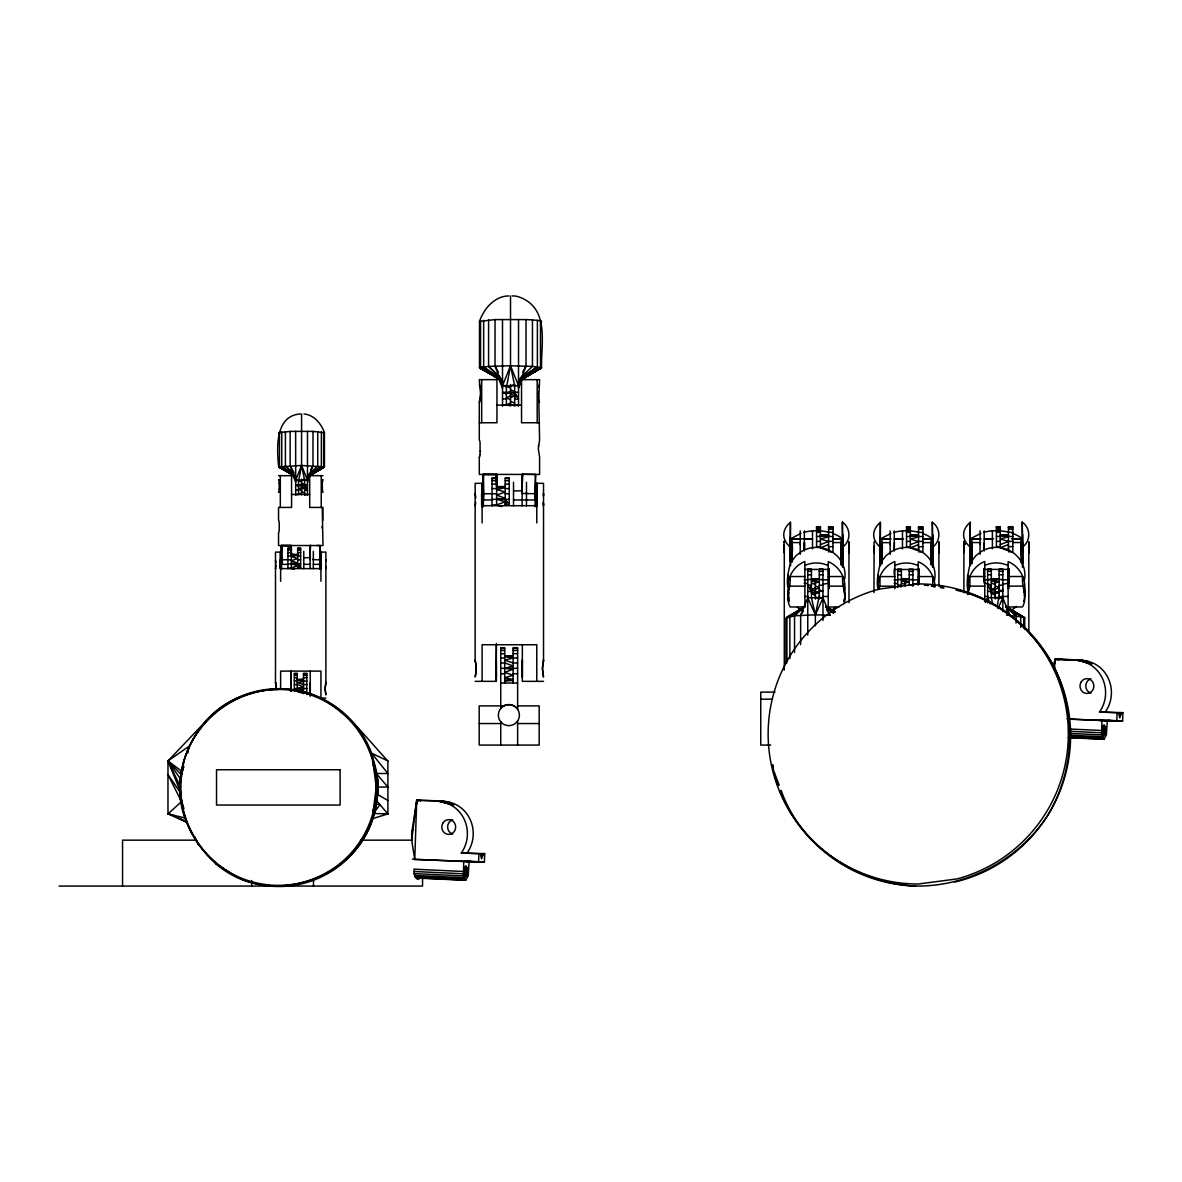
<?xml version="1.0" encoding="UTF-8"?>
<svg xmlns="http://www.w3.org/2000/svg" width="1182" height="1182" viewBox="0 0 1182 1182"><rect width="100%" height="100%" fill="white"/><g stroke="black" fill="none" stroke-linecap="round" stroke-linejoin="round"><path stroke-width="1.5" d="M276.012 565.144L275.509 568.572L275.495 552.112L280.622 552.112L280.622 581.308M280.341 563.991L280.326 566.237M291.127 689.18L291.127 685.944M295.677 485.181L298.514 484.93L298.514 486.349L295.677 484.93M298.514 481.798L301.573 465.442L301.573 413.951M319.687 562.056L319.805 557.416L319.687 563.784M280.622 568.601L320.928 568.601L321.031 563.046M325.892 683.152L325.877 682.28L325.08 688.042L325.877 694.942L325.08 689.18L325.892 683.152L325.892 552.112L320.765 552.112L320.765 568.527M465.649 880.309L463.477 875.906L463.713 861.515L484.428 861.944L484.709 853.655L461.29 853.035A32.003 29.978 89.4 0 0 444.048 802.43L437.813 801.056L453.696 805.09L441.536 801.027L416.729 800.258L411.691 833.103L411.691 840.166L414.749 859.536L484.428 861.944L469.136 861.515L468.19 875.906L465.649 880.309L417.896 878.093M467.644 871.489C464.437 852.045 462.842 890.918 467.644 871.489L463.979 871.326M475.696 502.498L475.164 505.66L475.149 483.335L482.108 483.335L482.108 522.932M481.724 499.439L481.724 502.498M496.366 669.263L496.366 664.875M502.527 392.557L506.384 392.217L506.384 394.123L502.527 392.217M502.498 319.391L502.527 385.967L518.514 385.687L526.034 366.051L526.034 319.598L495.022 319.598L479.508 321.371L479.508 367.824L500.991 379.91M506.384 387.947L510.521 365.785L510.521 295.928M535.091 496.824L535.254 490.53L535.091 499.159M536.923 498.169L536.983 505.66M543.528 661.078L543.498 659.911L542.405 667.712L543.498 677.064L542.405 669.263L543.528 661.078L543.528 483.335L536.569 483.335L536.569 506.738M790.211 561.568L790.433 522.326A32.741 20.552 0 0 0 790.625 547.355L790.625 565.646M792.029 555.23L792.029 542.553L800.288 542.627L800.214 544.459M815.373 625.839L815.373 614.832L819.303 595.61M822.997 620.447L822.967 597.531L807.779 597.797L800.642 615.261L800.642 644.618M822.967 591.488L819.303 589.715L819.303 591.488L822.967 591.177M848.972 602.702L848.942 541.681L848.972 545.582M880.162 552.866L880.383 522.385A32.741 20.552 0 0 0 880.575 547.414L880.575 565.705M918.65 579.136L918.68 584.085L918.621 568.66M938.922 586.242L938.892 541.74L938.922 553.235M970.097 552.378L970.289 522.296A32.741 20.552 0 0 0 970.496 547.325L970.496 565.617M971.885 555.2L971.885 542.523L980.144 542.597L980.07 544.429M997.194 606.336L999.159 595.58M1002.853 611.508L1002.838 597.501L987.635 597.767L985.699 602.539M1002.838 591.458L999.159 589.685L999.159 591.458L1002.838 591.148M1008.482 568.764L1008.615 588.961L1008.512 568.749M1028.842 632.03L1028.798 541.652L1028.842 553.146M1104.623 720.518L1119.709 720.99L1107.327 720.518L1106.382 734.909L1103.855 739.326L1101.683 734.909L1101.905 720.518L1122.619 720.946L1122.9 712.672L1099.482 712.052A32.003 29.978 89.4 0 0 1082.239 661.447L1076.019 660.073L1054.92 659.275L1053.797 666.574M1105.835 730.506C1102.629 711.062 1101.048 749.92 1105.835 730.506L1102.171 730.328M319.687 559.426L319.687 560.667M496.44 474.455L496.558 486.954M518.529 384.534L518.514 388.213L521.927 379.747M535.091 493.249L535.091 494.933M987.635 602.909L987.635 597.767L990.398 603.972M325.892 566.843L325.877 568.572L325.641 566.237M543.528 503.31L543.498 505.674L543.173 502.498M790.256 551.654L790.285 541.341L790.211 546.306M828.7 578.944L828.626 568.793L828.759 588.991L828.671 568.601M880.206 551.713L880.235 541.386L880.162 546.365M970.112 551.625L970.141 541.312L970.067 546.276M1008.586 584.011L1008.527 568.572M310.127 559.278L310.349 545.36M319.687 559.899L320.012 545.537L316.82 545.478M496.617 480.646C496.47 459.443 496.47 498.021 496.558 474.484L483.32 474.425L483.261 481.665M535.091 493.899L535.549 474.425L522.459 474.159L522.016 493.47L535.091 493.736M890.164 544.518L890.238 542.671L881.979 542.612L881.861 563.548L881.979 554.949M275.495 560.327L275.997 562.824M276.322 689.697A6.161 1.566 -90 0 0 276.233 686.432L275.509 682.295L276.145 685.944A6.146 1.625 90 0 1 276.293 689.195M287.935 550.162L291.319 550.162L291.274 545.626L291.274 555.732M291.067 686.432L291.141 682.31L291.127 690.805M325.863 560.844L325.877 559.618L325.892 561.347M475.149 494.49L475.164 493.5L475.829 497.873M475.149 661.063L475.179 659.911L476.036 664.875A8.333 2.201 90 0 1 476.11 671.465L475.179 676.976L476.095 672.115A8.363 2.128 -90 0 0 476.169 665.525L475.149 661.063L475.149 504.788M496.277 665.525L496.381 643.496M543.484 495.184L543.498 493.5L543.528 495.864M281.479 550.886L281.523 545.537L291.26 545.508L291.23 550.975L291.274 545.626L291.2 548.256M313.333 559.78L313.333 558.702M792.014 548.315L791.925 561.76L792.029 554.905M971.885 548.596L971.767 563.459L971.885 538.992M496.381 659.94L496.381 681.349L475.149 681.349M791.94 562.071L792.029 552.511M881.861 563.755L881.979 552.555M894.183 574.496L894.242 568.956M971.781 563.666L971.855 553.073M984.015 581.795L984.148 568.882M321.061 562.824L321.105 552.112M536.968 497.873L537.012 483.335M790.285 561.745L790.433 522.326M880.206 563.489L880.383 522.385M970.112 563.415L970.289 522.296M280.341 566.429L280.282 568.572L280.267 552.112M481.724 502.764L481.68 504.936M496.499 481.621L496.558 474.543L496.47 478.104M522.163 490.264L522.459 474.159L522.134 490.825L513.52 490.899M842.825 542.302L842.766 553.132L842.382 522.163C850.966 528.118 851.114 541.134 842.574 547.192L842.825 534.663M932.761 542.361L932.716 553.191L932.317 522.222C940.902 528.177 941.064 541.179 932.524 547.251L932.524 567.375M1022.681 542.272L1022.622 553.102L1022.238 522.134C1030.822 528.088 1030.97 541.105 1022.43 547.163L1022.43 567.286M319.687 563.696L320.012 545.537M535.091 499.04L535.549 474.425M932.524 547.251L932.761 534.707M1022.43 547.163L1022.681 534.633M804.898 576.535L790.034 576.535C791.497 586.76 784.553 597.132 790.167 606.972L804.898 606.972L804.898 561.539C794.718 565.41 787.966 576.003 787.759 586.774C785.513 571.364 794.57 558.022 792.029 542.553L792.029 545.449M878.684 582.49L877.709 575.294L878.034 589.257C874.71 573.048 884.491 558.79 881.979 542.612L881.979 545.508M894.257 549.527L894.419 542.715M968.605 593.955C963.714 576.24 973.894 560.12 971.885 542.523L971.885 545.419M984.163 549.453L984.325 542.627M310.039 559.588L310.364 545.345L310.127 557.638M481.665 505.423L481.665 493.677M414.749 859.536L416.729 800.258L443.634 800.982L449.869 802.371A32.003 29.978 89.4 0 1 467.112 852.976M526.478 492.273L526.478 493.736M183.934 766.63C170.829 800.968 190.332 840.491 215.73 863.717C272.333 912.873 369.08 875.596 376.482 800.702M481.517 861.973L466.417 861.515L478.607 862.003L478.887 853.729L484.709 853.655M1054.551 670.179L1054.92 659.275L1081.84 659.999L1088.061 661.373A32.003 29.978 89.4 0 1 1105.303 711.978M1122.9 712.672L1117.079 712.731L1116.798 721.02L1067.538 719.114M183.934 808.532C171.316 771.624 191.735 729.338 221.669 706.895C243.389 692.416 269.629 686.432 295.47 690.081C337.003 696.228 361.19 732.737 387.888 760.957L387.888 813.925L371.842 818.875M319.687 560.563L319.805 557.416L319.687 569.355M215.73 863.717L237.582 877.472A98.904 98.904 0 0 0 376.378 804.188L377.353 778.391L373.216 765.212M535.091 494.8L535.254 490.53L535.091 493.086L535.091 491.815M319.687 559.308L319.687 558.362M963.891 592.492L963.891 541.267L963.936 546.261M180.388 796.771A53.175 53.175 0 0 1 180.388 778.391L181.26 778.391L181.363 770.974L167.977 760.957L202.728 724.448A98.904 98.904 0 0 1 371.621 753.215L387.888 760.957M278.73 492.096L278.538 492.288A6.398 0.842 -90 0 0 279.233 489.141L279.233 482.788A6.398 0.842 -90 0 0 278.509 479.626L278.73 479.833M278.538 475.681L291.57 475.681L291.57 507.433L278.538 507.433L278.538 520.243A6.309 0.827 -90 0 1 279.248 523.36L279.248 529.61A6.309 0.827 -90 0 1 278.538 532.727L278.538 545.537L322.996 545.537L322.243 507.433M479.286 422.742L496.957 422.742L496.957 379.658L479.286 379.658L480.513 393.606L479.286 402.19L479.286 440.103A8.584 1.123 -90 0 1 480.069 442.585L480.069 454.568M538.209 391.39L538.209 395.837M538.829 399.708L539.583 440.103L538.283 448.584L539.583 457.05L539.583 474.425L479.286 474.425L479.286 457.05M321.076 568.586L321.076 559.618L321.105 560.844M536.983 505.674L536.983 493.5L537.012 495.184M880.191 552.467L880.162 563.371M418.768 801.086L418.827 800.244M1056.959 660.088L1057.018 659.246L1081.84 659.999M280.282 559.795L280.356 563.046M414.188 870.321L414.188 873.971L416.108 878.256A7.328 3.945 -90 0 0 419.979 878.256L420.792 877.133M322.376 481.473L321.977 484.325M878.433 589.39L878.758 585.459L877.945 589.729M784.287 544.828L784.287 670.061M182.767 769.482L183.683 762.035C195.119 720.266 235.011 689.667 278.317 689.431M967.866 593.364L968.679 585.385L967.94 593.763M1024.336 595.876L1024.912 591.34L1023.937 585.459L1024.912 595.167L1024.1 600.545M179.782 792.191L180.211 788.749M411.691 840.166L416.729 800.258L416.921 803.893M1053.783 668.347L1054.92 659.275L1055.112 662.91M182.663 769.792C174.138 809.507 194.764 851.734 229.323 872.242M372.951 812.758A97.973 97.973 0 0 0 252.963 692.77A97.973 97.973 0 0 0 209.037 856.669A97.973 97.973 0 0 0 372.951 812.758L376.29 787.404L372.951 762.035M373.216 809.966C384.933 783.74 373.157 753.377 359.564 730.387M844.731 593.792C842.633 568.616 845.839 597.619 844.244 600.574M844.569 590.379C846.637 578.633 839.25 566.089 828.257 561.672L828.257 608.05M844.081 603.603C847.08 594.339 841.244 585.799 842.781 576.535L828.257 576.535M877.709 586.833C877.916 576.048 884.668 565.454 894.848 561.598L894.848 588.725M967.63 586.76C967.836 575.974 974.574 565.38 984.769 561.509L984.769 601.727M967.866 594.576L969.905 586.124L969.905 576.506L984.769 576.506M1024.173 592.152C1027.04 579.889 1019.756 566.281 1008.113 561.642L1008.113 608.021M1023.597 600.752L1023.937 601.416M187.938 752.875L188.987 746.3L167.977 760.957L167.977 813.925L186.121 821.948L179.989 818.387M279.292 489.141L279.528 487.811M848.75 546.66L848.972 553.176M873.971 592.581L874.089 546.335M480.32 451.701L480.468 450.77M538.401 446.382L538.564 445.466M179.59 787.581L180.255 784.597M843.992 599.821L844.081 601.446M496.381 677.035L496.277 669.958M411.691 833.103L412.828 829.646M312.994 431.4L312.994 465.649L307.468 480.128L295.677 480.04L290.137 465.649L290.137 431.4L312.994 431.4L324.429 432.701L324.429 466.949L307.468 476.715L324.429 466.949L301.573 465.442L278.701 466.949C276.78 448.968 274.682 415.65 300.317 413.966M307.483 431.253L307.468 480.128L301.573 465.442L295.677 480.32L298.514 480.04M307.468 481.99L309.92 475.888M506.384 385.583L502.527 385.583L510.521 365.785L532.447 366.376L541.533 367.824C540.972 344.45 549.231 311.294 522.917 298.529C519.504 297.051 516.002 295.633 512.22 295.943M354.999 850.715L357.053 845.706M878.684 589.257L879.984 586.198L879.984 576.58L894.848 576.58M786.917 662.88L785.912 662.053L785.912 618.038L794.54 615.778L815.373 614.832L822.967 597.9L819.303 597.9M997.992 608.641L1002.838 597.87L999.159 597.87M305.946 487.294L304.616 487.294L304.616 489.983L307.468 489.983L304.616 484.945L307.468 485.019M516.46 395.409L514.658 395.409L515.559 397.226L514.658 399.043L518.514 399.043L514.658 392.217L518.514 392.321M809.729 588.533L811.443 588.533L810.586 586.833L811.443 585.149L807.779 585.149L811.443 591.502L807.779 591.399M989.585 588.503L991.314 588.503L990.442 586.804L991.314 585.12L987.635 585.12L991.314 591.473L987.635 591.369M310.63 469.934L312.994 465.649M522.695 372.079L526.034 366.051M1001.538 591.532L1002.838 589.212M297.672 568.04L297.672 548.02L300.627 548.02L300.627 568.04L297.672 568.04L297.672 565.809L299.061 565.809M505.231 504.936L505.231 477.779L509.25 477.779L509.25 504.936L505.231 504.936L506.177 503.429L505.231 501.922L507.108 501.922M800.642 615.261L803.317 611.005M501.434 707.663L499.764 709.85A10.535 10.535 0 0 0 499.764 720.385L501.434 722.557A10.535 10.535 0 0 0 516.327 722.557L517.997 720.385A10.535 10.535 0 0 0 517.997 709.85C514.776 704.014 506.059 702.862 501.434 707.663A10.535 10.535 0 0 1 516.327 707.663M791.6 561.317L796.151 555.555L802.09 551.122A28.649 27.836 0 0 1 832.32 552.083A28.649 27.836 0 0 1 844.805 578.87M881.55 561.361L886.101 555.599L892.041 551.181A28.649 27.836 0 0 1 923.039 552.659A28.649 27.836 0 0 1 934.445 580.731M971.456 561.287L976.007 555.525L981.947 551.093A28.649 27.836 0 0 1 1012.959 552.585A28.649 27.836 0 0 1 1024.366 580.643M322.819 479.833L322.996 479.656A6.398 0.842 -90 0 0 322.302 482.788L322.376 490.456M322.789 520.464L322.996 507.433L309.699 507.433L309.699 475.681L322.996 475.681M479.286 385.037L479.331 384.992A8.732 1.138 -90 0 1 480.128 387.519M539.583 422.742L521.543 422.742L521.543 379.658L539.583 379.658L538.741 399.708A8.732 1.138 -90 0 0 539.539 402.22L539.583 402.19M308.753 474.41L317.736 465.885L317.736 431.637M521.055 377.191L532.447 366.376L532.447 319.923L526.034 319.598M185.219 818.003L167.977 813.925L181.496 801.662L167.977 774.579L180.388 792.531M805.134 606.292L794.54 615.778L794.54 652.464M785.912 662.053L786.917 661.226L786.917 617.211L804.794 606.602M1023.686 618.836L1024.691 618.009L1023.686 617.181L1005.808 606.174M830.724 610.887L835.467 607.356M1010.595 610.858L1016.52 606.44M308.857 475.075L321.371 466.196L321.371 431.947M519.977 379.156L537.382 366.804L537.382 320.352L532.447 319.923M789.857 658.625L789.857 616.443L804.794 605.997M308.857 474.691L321.371 466.196M311.634 474.322L319.982 468.648M519.977 378.609L537.382 366.804M525.768 376.733L519.977 380.678L537.47 369.538M528.679 374.753L531.575 372.788M313.274 559.647L319.687 559.78M789.857 616.443L804.794 606.765M537.382 320.352L540.484 320.839L540.484 367.292L520.095 379.806L541.533 367.824L521.661 379.259M323.646 432.317L323.646 467.348L307.468 477.159L322.509 467.525L321.371 467.703M520.095 380.707L540.484 368.356L538.933 368.592M307.468 476.937L323.646 467.348M521.661 379.511L540.484 368.356M308.93 475.208L323.646 466.565L307.468 476.509L324.429 466.949M520.095 379.259L540.484 367.292M307.468 476.715L324.045 467.156M541.001 368.09L521.513 379.333L541.533 367.824M787.936 617.58L790.994 615.822M794.038 614.079L797.096 612.335M801.529 609.262L787.478 617.152L796.845 612.128M786.917 617.211L801.366 609.277M290.137 431.4L278.701 432.701L279.484 433.1M540.484 321.903L541.533 321.371L540.484 320.839M323.646 433.1L324.429 432.701C321.356 423.791 313.954 414.779 303.981 413.995M500.991 379.629L479.508 367.824L488.594 366.376L510.521 365.785L518.514 385.687L518.543 319.391M301.573 487.634L298.514 489.097L301.573 490.471M510.521 395.867L506.384 397.861L510.521 399.723M301.573 488.949L304.616 487.516L301.573 486.423M510.521 397.654L514.658 395.704L510.521 394.241M815.373 589.463L819.303 587.617L815.373 585.977M995.229 589.434L999.159 587.587L995.229 585.947M815.373 587.838L811.443 589.596L815.373 590.985M995.229 587.809L991.314 589.567L995.229 590.956M510.521 385.982L513.284 384.815M301.573 480.335L304.616 479.05L304.616 495.051M804.898 565.469C812.167 562.056 821.017 562.159 828.257 565.602M894.848 565.513C902.117 562.115 910.967 562.204 918.207 565.661M984.769 565.439C992.023 562.026 1000.888 562.13 1008.113 565.572M377.353 778.391L376.319 773.988M820.397 546.645L816.585 546.645L816.585 526.729L820.397 526.729L820.397 547.768L828.582 544.577M910.347 546.69L906.535 546.69L906.535 526.788L910.347 526.788L910.347 547.827L918.532 544.621M1000.268 546.616L996.441 546.616L996.441 526.699L1000.268 526.699L1000.268 547.739L1008.453 544.547M510.521 403.151L506.384 404.746L510.521 405.943L510.521 384.445M298.514 494.165L301.573 492.997M781.125 790.285C800.436 846.179 857.497 883.294 915.622 886.072C968.649 886.722 1019.578 859.27 1048.183 814.62C1075.265 769.024 1076.95 711.195 1052.586 664.092C1031.472 628.277 997.18 599.348 956.179 590.158M820.397 544.577L828.582 541.563L820.397 538.933L828.582 536.864L820.397 535.49L828.582 535.343L820.397 534.929L828.582 535.195L822.037 536.067M910.347 544.621L918.532 541.607L910.347 538.977L918.532 536.909L910.347 535.549M1000.268 544.547L1008.453 541.533L1000.268 538.903L1008.453 536.835L1000.268 535.461M801.012 533.378L790.433 538.859L811.931 538.8M890.962 533.437L880.383 538.918L891.125 538.889M980.868 533.348L970.289 538.829L981.045 538.8M815.373 593.748L819.303 592.359L815.373 591.827M995.229 593.719L999.159 592.33L995.229 591.798M510.521 393.31L506.384 392.764L510.521 391.301M301.573 485.743L298.514 485.344L301.573 484.265M815.373 583.022L819.303 581.692L815.373 580.776M905.323 583.066L909.254 581.751L905.323 580.835M995.229 582.992L999.159 581.662L995.229 580.746M1079.299 737.273L1077.615 737.775L1080.156 737.982L1079.092 738.174M415.458 877.354L418.428 876.512M514.658 397.477L515.559 397.226M810.586 586.833L811.443 586.597M990.442 586.804L991.314 586.567M306.803 680.876L297.258 682.502L303.493 684.496M517.627 657.99L513.121 657.99L504.684 660.206L513.121 662.91M505.231 503.635L506.177 503.429M505.231 487.649L496.617 489.511L505.231 492.022L496.617 495.051L505.231 498.346M297.672 555.289L291.319 556.663L297.672 558.525L291.319 560.741L297.672 563.179M440.901 879.157L441.965 878.965M815.373 580.052L811.443 580.761L815.373 581.913M905.323 580.111L901.393 580.82L905.323 581.958M995.229 580.022L991.314 580.731L995.229 581.884M818.609 527.039L820.397 526.729M908.559 527.083L910.347 526.788M998.48 527.009L1000.268 526.699M815.373 579.623L819.303 579.077L815.373 579.017M905.323 579.682L909.254 579.136L905.323 579.077L905.323 586.331M995.229 579.594L999.159 579.047L995.229 578.988M911.987 536.126L918.532 535.254L910.347 534.988L918.532 535.549M1001.893 536.037L1008.453 535.165L1000.268 534.899L1008.453 535.461M496.617 487.649L505.231 486.585L496.617 486.585L496.617 478.503L492.022 478.533M291.319 555.289L297.672 554.506L291.319 554.358L297.672 554.86M504.684 680.522L513.121 679.502L504.684 677.714L513.121 675.291L504.684 672.395L513.121 669.219L504.684 668.332L513.121 665.983L504.684 662.91M815.373 579.416L819.303 578.973M905.323 579.476L909.254 579.017M995.229 579.387L999.159 578.944M964.187 544.252L965.325 544.134L964.217 543.484M511.437 680.197L504.684 680.714L513.121 680.522M508.836 295.943C494.637 295.958 483.763 308.886 479.508 321.371L480.572 321.903M819.51 526.877L820.397 526.862M909.46 526.936L910.347 526.906M999.366 526.847L1000.268 526.832M441.536 801.027L443.634 800.982M500.74 673.755L504.684 673.696M1082.239 661.447L1091.887 664.107L1085.977 661.403L1088.061 661.373M444.048 802.43L446.116 802.415M447.786 802.386L449.869 802.371M492.022 499.365L496.617 499.336M287.935 563.932L300.627 563.932M1076.019 660.073L1084.322 661.418M833.413 538.726L842.382 538.711A32.741 20.552 0 0 0 833.473 533.717M894.715 538.874L903.669 538.844M923.364 538.785L932.317 538.756A32.741 20.552 0 0 0 923.423 533.776M984.621 538.785L993.574 538.77M1011.482 538.711L1022.238 538.682A32.741 20.552 0 0 0 1011.836 533.156M828.582 527.29L832.955 527.29M918.532 527.349L922.891 527.335M1008.453 527.261L1012.811 527.261M506.384 392.764L514.658 392.764L510.521 392.217M502.527 398.94L506.384 398.94M496.957 405.16L521.543 405.16M502.527 405.308L506.384 405.308L506.384 386.071L510.521 387.962M514.658 405.411L518.514 405.411M505.231 478.533L509.25 478.533M492.022 480.69L496.617 480.69M505.231 480.69L509.25 480.69M492.022 484.118L496.617 484.118M505.231 484.118L509.25 484.118M298.514 485.344L304.616 485.344L301.573 484.93M492.022 488.594L496.617 488.594M505.231 488.594L509.25 488.594M295.677 489.895L298.514 489.895M496.617 493.781L483.408 493.736L483.32 474.425L496.543 474.543M505.231 493.781L509.25 493.781M291.57 494.475L309.699 494.475M295.677 494.578L298.514 494.578L298.514 480.409L301.573 481.798M304.616 494.667L307.468 494.667M483.408 499.956L492.022 499.956M513.52 499.956L535.091 499.956M492.022 504.936L496.617 504.936L501.789 506.605M482.108 505.704L536.776 505.704M996.441 527.541L1000.268 527.541M1008.453 527.541L1012.811 527.541M816.585 527.571L820.397 527.571M828.582 527.571L832.955 527.571M906.535 527.615L910.347 527.615M918.532 527.615L922.891 527.615M816.585 529.196L820.397 529.196M828.582 529.196L832.955 529.196M906.535 529.255L910.347 529.255M918.532 529.255L922.891 529.255M996.441 529.167L1000.268 529.167M1008.453 529.167L1012.811 529.167M816.585 529.743L820.397 529.743M906.535 529.787L910.347 529.787M816.585 532.328L820.397 532.328M828.582 532.328L832.955 532.328M906.535 532.388L910.347 532.388M918.532 532.388L922.891 532.388M996.441 532.314L1000.268 532.314M1008.453 532.314L1012.811 532.314M816.585 536.48L820.397 536.48M828.582 536.48L832.955 536.48M906.535 536.539L910.347 536.539M918.532 536.539L922.891 536.539M996.441 536.451L1000.268 536.451M1008.453 536.451L1012.811 536.451M971.885 539.11L980.07 539.11M984.207 539.11L992.392 539.11M1012.811 539.11L1020.997 539.11M800.214 539.14L792.029 539.14L792.029 555.348M804.351 539.14L812.522 539.14M832.955 539.14L841.126 539.14L841.126 555.348M890.164 539.184L881.979 539.184L881.979 555.392L881.964 548.684M894.286 539.184L902.472 539.184M922.891 539.184L931.076 539.184L931.135 564.42M996.441 541.341L1000.268 541.341M1008.453 541.341L1012.811 541.341M816.585 541.371L820.397 541.371M828.582 541.371L832.955 541.371M906.535 541.415L910.347 541.415M918.532 541.415L922.891 541.415M832.955 542.553L841.126 542.553L841.229 564.848M1012.811 542.523L1020.997 542.523L1021.041 562.499M922.891 542.612L931.076 542.612L931.18 564.893L931.076 555.274M828.582 546.645L832.955 546.645M918.532 546.69L922.891 546.69M1008.453 546.616L1012.811 546.616M287.935 548.551L291.319 548.566L291.304 555.57M297.672 548.566L300.627 548.551M297.672 550.162L300.627 550.132M1009.901 551.92L1012.811 551.92L1012.811 526.699L1008.453 526.699L1008.453 551.92M830.045 551.95L832.955 551.95L832.955 526.729L828.582 526.729L828.582 551.95M919.995 552.009L922.891 552.009L922.891 526.788L918.532 526.788L918.532 552.009M287.935 552.688L291.319 552.688M297.672 552.688L300.627 552.688M287.935 555.983L291.319 555.983M297.672 555.983L300.627 555.983M303.774 557.682L310.127 557.682M281.582 559.78L291.319 559.825M297.672 559.825L300.627 559.825M281.582 564.361L287.935 564.361M303.774 564.361L310.127 564.361M313.333 564.361L319.687 564.361M287.935 568.04L294.495 569.059M807.779 569.399L811.443 569.399M822.967 569.399L812.093 569.443M984.769 569.414L991.314 569.369M991.949 569.414L1008.113 569.414M804.898 569.443L808.488 569.443M822.864 569.443L828.257 569.443M894.848 569.488L918.207 569.488M807.779 571.305L811.443 571.305M819.303 571.349L822.967 571.349M897.729 571.364L901.393 571.364M987.635 571.275L991.314 571.275M999.159 571.32L1002.838 571.32M909.254 571.394L912.918 571.394M807.779 574.748L811.443 574.748M819.303 574.807L822.967 574.807M897.729 574.792L901.393 574.792M987.635 574.718L991.314 574.718M999.159 574.777L1002.838 574.777M909.254 574.851L912.918 574.851M1008.113 576.506L1022.637 576.506C1021.189 586.73 1028.118 597.102 1022.504 606.942L1008.113 606.942M918.207 576.58L932.731 576.58L932.731 586.198M807.779 579.461L811.443 579.461M897.729 579.52L901.393 579.52M987.635 579.431L991.314 579.431M999.159 579.505L1002.838 579.505M819.303 579.535L822.967 579.535M909.254 579.594L912.918 579.594M819.303 585.238L822.967 585.238M897.729 585.193L901.393 585.193L900.536 586.893L901.393 586.656L901.393 569.177L897.729 569.177L897.729 587.365M912.918 585.282L909.254 585.282L909.254 569.163L912.918 569.163L912.918 586.242M999.159 585.208L1002.838 585.208M790.034 586.154L804.898 586.154M828.257 586.154L842.781 586.154M969.905 586.124L984.769 586.124M1008.113 586.124L1022.637 586.124M879.984 586.198L894.848 586.198M819.303 592.359L811.443 592.359L815.373 592.876M999.159 592.33L991.314 592.33L995.229 592.847M804.898 596.496L808.488 596.496M822.864 596.496L828.257 596.496M984.769 596.467L988.359 596.467M1000.932 596.467L1008.113 596.467M828.257 606.972L839.043 606.972M500.74 648.371L504.684 648.371M513.121 648.371L517.627 648.371M500.74 650.425L504.684 650.425M513.121 650.425L517.627 650.425M500.74 653.705L504.684 653.705M513.121 653.705L517.627 653.705M500.74 657.99L504.684 657.99M500.74 662.984L504.684 662.984M513.121 662.984L517.627 662.984M500.74 668.332L517.627 668.332M294.348 673.784L297.258 673.799M303.493 673.799L306.803 673.784M294.348 675.306L297.258 675.306M303.493 675.306L306.803 675.306M294.348 677.714L297.258 677.714M303.493 677.714L306.803 677.714M294.348 680.876L297.258 680.876M543.528 681.349L522.311 681.349L522.355 644.737M500.74 683.033L517.627 683.033M294.348 684.555L297.258 684.555M303.493 684.555L306.803 684.555M294.348 688.5L306.803 688.5M775.052 692.12L760.75 692.12L760.75 745.074L770.723 745.074M325.892 698.104L320.928 698.104L320.928 671.11L280.622 671.11L280.622 689.106M760.75 699.183L772.452 699.183M503.872 705.89L479.198 705.89L479.198 745.074L539.169 745.074L539.169 705.89L517.627 705.89M479.198 723.547L500.74 723.547M517.627 723.547L539.169 723.547M375.994 772.452L371.621 753.215L387.888 773.501L376.231 773.501L377.945 782.972M378.018 787.049L387.888 787.049L376.231 773.501M167.977 813.925L170.149 813.925M384.327 813.925L387.888 813.925L376.511 800.583L376.452 795.501M196.404 840.166L122.559 840.166L122.559 886.072M360.392 840.166L412.311 840.166M59.1 886.072L422.55 886.072L422.55 876.881M804.129 579.845L807.705 579.845M821.978 579.86L829.114 579.874L828.907 569.414M894.08 579.904L897.655 579.904M911.928 579.919L919.064 579.919M983.985 579.815L989.349 579.83M1001.834 579.83L1008.97 579.845M996.441 527.261L1000.268 527.275L996.441 526.699M906.535 527.335L910.347 527.364L906.535 526.788M816.585 527.29L820.397 527.305L816.585 526.729M291.26 545.626L281.523 545.537L281.582 563.696L281.523 545.537L281.582 562.056M807.749 635.118L807.779 597.797L815.373 614.832L830.104 615.261L822.967 597.9M513.121 673.696L517.627 673.755M303.493 692.445L306.803 692.504M820.397 535.343L828.582 535.49M509.25 499.365L496.617 499.277L505.231 501.715L496.617 504.921L496.617 477.779L492.022 477.779L492.022 505.911M387.888 813.925L373.497 813.482L379.998 804.676L376.378 804.188M1099.482 712.052L1117.079 712.731M1108.435 720.399L1122.619 720.946L1099.201 720.296L1102.85 720.414M461.29 853.035L478.887 853.729M464.26 861.412L478.607 862.003M1006.414 615.083L1023.686 617.181L1023.686 628.189M1099.585 720.281L1102.939 720.444M1067.095 718.892L1101.905 720.518M1105.51 726.767L1102.348 726.62L1102.776 728.999L1105.835 729.131M1102.614 727.713L1105.731 727.861M1068.513 728.969L1101.491 730.506M1102.067 731.702L1105.731 731.88M1068.513 731.244L1101.491 732.796M1101.89 732.988L1105.51 733.15M1101.55 734.081L1105.214 734.244M1068.691 733.372L1101.683 734.909M1069.06 735.204L1102.038 736.741M1069.562 736.608L1102.54 738.144M1068.351 737.405L1104.564 739.031M1070.242 737.76L1103.855 739.326M412.4 859.122L463.713 861.515M463.802 866.761L467.318 867.751M464.157 867.603L464.423 868.711L467.525 868.844M467.644 870.129L464.585 869.982L464.423 868.711M413.833 869.184L463.3 871.489M463.861 872.7L467.525 872.863M413.833 871.474L463.3 873.779M463.699 873.971L467.318 874.133M463.344 875.064L467.008 875.241M414.01 873.601L463.477 875.906M414.365 875.419L463.832 877.724M414.867 876.822L464.349 879.127M417.32 877.798L464.969 880.014M496.617 498.346L505.231 499.277L509.25 504.936M291.319 563.179L297.672 563.858L300.627 568.04M508.053 656.542L504.684 656.143L513.121 655.951L504.684 656.601L513.121 658.049M303.493 680.271L297.258 679.502L303.493 679.369L297.258 679.842L303.493 680.921M295.677 476.494L278.701 466.949L281.774 467.703M927.959 585.592L924.427 585.031A150.587 150.587 0 0 1 927.973 585.179M931.49 586.169L935.006 586.73C934.74 576.122 928.18 565.69 918.207 561.731L918.207 585.253M940.311 587.587L943.827 588.163M1079.727 660.044L1084.559 661.093M291.319 563.858L297.672 565.661L291.319 568.025L291.319 548.02L287.935 548.02L287.935 568.749M510.521 404.525L514.658 405.943L514.658 384.224M301.927 693.095L297.258 691.5L303.493 689.15L297.258 688.5L303.493 686.772L297.258 684.496M991.314 583.022L995.229 584.529M901.393 583.11L905.323 584.617M811.443 583.051L815.373 584.558M1000.268 547.739L1006.813 550.265M910.347 547.827L916.892 550.339M820.397 547.768L826.957 550.295M964.202 543.69L965.325 544.134M510.521 401.348L514.658 403.106M301.573 491.682L304.616 492.968M510.521 389.705L514.658 391.656M301.573 483.083L304.616 484.531M995.229 596.984L999.159 598.86L999.159 569.074L1002.838 569.074L1002.838 598.816M815.373 597.013L819.303 598.89L819.303 569.103L822.967 569.103L822.967 598.846M991.314 593.379L995.229 595.285M811.443 593.408L815.373 595.314M479.508 367.824L502.527 380.767M171.745 814.723L186.121 821.948M278.701 466.949L295.677 476.287M1012.206 610.991L1024.691 618.009L1024.691 629.016M826.1 607.518L829.217 609.262M279.484 432.317L279.484 467.348L294.2 475.666M1005.808 606.972L1023.686 617.181L1005.808 606.573M827.444 607.843L834.891 612.099L825.952 606.292L833.428 611.404M500.961 378.994L480.572 367.292L480.572 320.839M480.04 367.558L501.02 379.614M279.1 466.757L294.2 475.001M1005.882 607.031L1024.188 617.595M827.548 607.932L833.65 611.463M1010.64 609.823L1024.691 618.009M826.1 607.12L833.901 611.67M387.888 800.48L376.437 793.816L377.353 796.771A53.175 53.175 0 0 0 376.349 773.885M500.961 379.259L480.572 367.292L500.961 379.54M279.484 466.565L294.2 475.208M480.572 368.356L502.527 381.358M827.444 607.489L834.891 611.907M279.484 467.348L294.2 476.065M825.952 606.203L834.891 611.7M482.123 367.041L501.065 378.964M280.622 466.388L294.17 474.898L281.774 466.196L281.774 431.947M1022.223 616.797L1005.808 606.263L1020.746 616.413L1020.746 627.406M488.018 371.739L501.079 380.397M283.163 468.633L285.941 470.48M288.718 472.327L294.288 476.006M501.079 378.875L483.66 366.804L483.66 320.352M488.018 371.872L501.079 380.944M283.163 468.678L294.288 476.405M797.333 607.356L800.894 610.001M1006.798 607.77L1016.062 615.748L1016.062 623.077M825.612 606.647L832.231 612.35M1005.483 606.248L1016.062 615.748M825.612 606.277L833.561 613.399M496.189 376.186L501.257 380.796M488.594 319.923L488.594 366.376L500.001 377.191M285.409 431.637L285.409 465.885L293.106 473.199M789.074 601.771C786.399 599.082 790.418 568.173 788.084 593.792M488.594 366.376L500.001 377.427M285.409 465.885L293.106 473.361M322.819 492.096L322.996 492.288A6.427 0.842 -90 0 1 322.243 489.126L322.036 487.974M1006.399 609.557L1009.96 615.231L1002.838 597.87M826.543 609.587L830.104 615.261M874.119 541.74L874.015 546.35M495.022 319.598L495.022 366.051L498.361 372.064M290.137 465.649L294.096 472.785M180.58 787.079L167.977 760.957L181.23 774.579L181.274 780.12L167.977 760.957L180.078 790.714M194.794 836.664L198.177 844.79M498.435 378.107L502.527 388.317M291.984 472.859L295.677 482.064L295.648 431.253M495.022 366.051L502.527 385.583M774.136 771.92L779.219 785.276M934.016 586.73L933.943 585.459L934.282 586.656M789 600.486L788.35 595.905M181.009 775.54L181.245 776.485M992.88 604.593L991.314 597.767L991.314 569.103L987.635 569.103L987.635 598.86M815.373 614.832L811.443 597.797L811.443 569.133L807.779 569.133L807.779 601.269M510.521 365.785L514.658 385.687M301.573 465.442L304.616 480.128M784.316 542.449L784.035 541.297L784.065 546.291M538.298 396.339L538.564 397.92M279.292 482.788L279.558 484.325M967.94 589.035L967.63 575.206L968.605 582.416M788.734 593.985L788.483 592.093L788.675 598.964M964.187 547.754L963.936 552.733L963.891 546.911M874.266 547.842L874.015 552.821L873.971 547M784.316 547.783L784.065 552.762L784.021 546.941M772.954 764.917L773.501 770.25A150.587 150.587 0 0 1 772.363 765.035M377.028 793.536L377.353 796.771M322.036 526.492L322.125 528.103M918.591 577.791L918.68 584.085M1008.497 577.57L1008.556 578.914M970.067 537.514L970.496 547.325M880.162 537.603L880.575 547.414M790.211 537.544L790.625 547.355M842.382 551.447L842.825 563.932L842.825 551.078M310.275 682.354L310.275 694.381M481.68 494.401L481.739 498.169M787.759 575.235L787.892 580.465M1008.778 569.384L1008.837 572.96M918.857 569.473L919.005 580.303M828.641 577.732L828.73 584.041M483.202 474.425L483.408 499.04L483.32 474.425L483.408 496.824M1058.644 659.231L1058.644 660.073M971.885 553.294L971.885 552.393M841.185 564.361L841.126 555.23L841.215 564.937M420.452 800.214L420.452 801.056M1008.453 547.739L1008.453 549.615M918.532 547.827L918.547 549.689M828.582 547.768L828.597 549.645M535.106 492.983L535.091 490.899L535.091 506.723M291.067 689.697L291.067 691.278M522.341 667.712L522.326 659.911L522.326 677.064L522.326 669.263M1022.681 551.048L1022.681 563.903L1022.238 522.134M1020.997 538.992L1020.997 555.318M1008.734 568.512L1008.734 581.381M995.229 578.87L995.229 598.978M992.392 530.836L992.392 548.803M984.207 530.836L984.207 550.989M984.045 568.498L984.045 581.367M980.07 530.836L980.07 554.284M970.067 552.777L970.067 563.282M932.761 551.122L932.761 563.991L932.317 522.222M918.813 568.601L918.813 581.47M902.472 530.91L902.472 548.891M894.286 530.91L894.286 551.063M890.164 530.91L890.164 554.358M842.382 522.163L842.574 567.316M829.055 576.58L829.055 580.244M828.863 568.542L828.863 581.411M815.373 578.899L815.373 599.008M812.522 530.866L812.522 548.832M804.351 530.866L804.351 551.019M800.214 530.866L800.214 554.314M537.189 379.658L537.189 422.742M536.776 483.335L536.776 522.932M536.776 681.349L536.776 644.737L482.108 644.737L482.108 681.349M526.478 482.286L526.478 505.911M522.134 482.286L522.134 505.911M518.514 381.949L518.514 406.15M517.627 709.363L517.627 647.677L513.121 647.677L513.121 683.048M517.627 720.872L517.627 745.074M513.52 482.286L513.52 505.911M504.684 683.048L504.684 647.677L500.74 647.677L500.74 708.579M502.527 383.544L502.527 406.239M500.74 721.641L500.74 745.074M496.337 644.737L496.13 681.349M483.408 490.899L483.408 506.723M481.901 483.335L481.901 506.738M481.68 379.658L481.68 422.742M321.238 475.681L321.238 507.433M320.928 552.112L320.928 581.308M313.481 880.56L313.481 886.072M313.333 551.344L313.333 568.749M310.26 671.11L310.26 696.301M310.127 551.344L310.127 568.749M307.468 477.365L307.468 494.83M306.803 694.514L306.803 673.267L303.493 673.267L303.493 693.627M303.774 551.344L303.774 568.749M301.573 479.212L301.573 494.8M297.258 691.13L297.258 673.267L294.348 673.267L294.348 691.219M295.677 476.937L295.677 494.903M291.112 671.11L291.112 690.894M290.949 671.11L290.949 690.894M281.582 557.682L281.582 569.355M280.311 475.681L280.311 507.433M275.495 567.921L275.495 683.137M251.692 880.56L251.692 886.072M452.736 834.123A7.417 6.944 89.5 0 1 452.721 819.806M464.526 867.145A7.062 2.556 -90 0 1 465.191 870.321M480.32 398.142A8.732 1.138 -90 0 1 479.331 402.456M538.741 387.297A8.732 1.138 -90 0 1 539.539 384.771M480.069 454.789A8.584 1.123 -90 0 1 479.286 457.271M919.123 583.036A32.741 20.552 0 0 1 912.563 584.277M897.301 583.834A32.741 20.552 0 0 1 894.08 583.125M893.769 532.402A32.741 20.552 0 0 1 918.828 532.328M1102.717 726.162A7.062 2.556 -90 0 1 1103.382 729.324M1090.942 693.14A7.417 6.944 89.5 0 1 1090.912 678.808M829.173 582.992A32.741 20.552 0 0 1 822.613 584.233M807.35 583.775A32.741 20.552 0 0 1 804.129 583.066M803.834 532.343A32.741 20.552 0 0 1 828.878 532.269M956.371 589.419A150.587 150.587 0 0 1 954.731 882.082M915.622 886.072A150.587 150.587 0 0 1 779.928 790.758M778.037 785.69A150.587 150.587 0 0 1 773.914 771.979M931.549 585.4A150.587 150.587 0 0 1 935.11 585.725M940.473 586.361A150.587 150.587 0 0 1 944.034 586.893M1009.044 582.962A32.741 20.552 0 0 1 1002.484 584.203M988.876 584.026A32.741 20.552 0 0 1 983.985 583.036M983.69 532.314A32.741 20.552 0 0 1 1008.748 532.24M804.469 542.656L804.41 549.453L804.469 542.656M482.788 855.369L481.591 858.886L480.631 855.369L482.788 855.369M1120.979 714.371L1119.782 717.902L1118.822 714.371L1120.979 714.371M918.251 583.923L879.408 589.035A150.04 150.04 0 0 0 918.251 884.018L957.08 878.906A150.04 150.04 0 0 0 918.251 583.923M340.106 769.748L216.528 769.748L216.528 805.045L340.106 805.045L340.106 769.748M995.229 579.091L991.314 578.87L995.229 579.15M905.323 579.18L901.393 578.958L905.323 579.239M815.373 579.121L811.443 578.899L815.373 579.18M442.703 823.322A7.417 6.944 89.5 0 0 448.746 834.448A7.417 6.944 89.5 0 0 454.745 823.322A7.417 6.944 89.5 0 0 442.703 823.322M1080.909 682.339A7.417 6.944 89.5 0 0 1086.938 693.465A7.417 6.944 89.5 0 0 1092.951 682.339A7.417 6.944 89.5 0 0 1080.909 682.339"/></g></svg>
